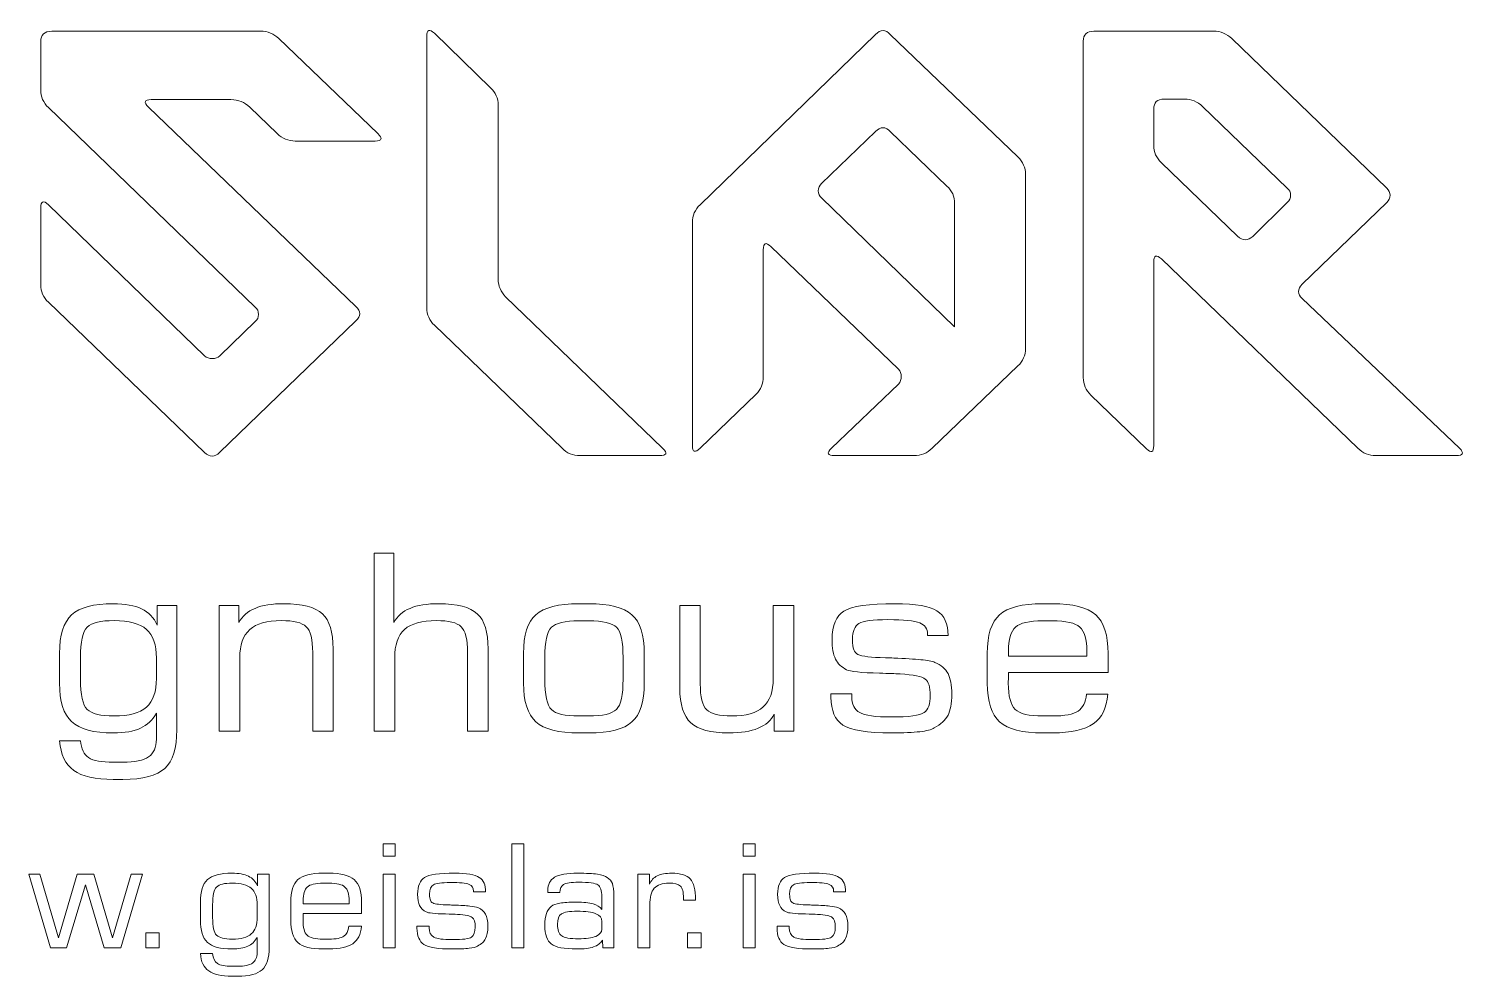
# Model space of a CAD drawing. Header units: inches. Extents: x -505 to 101, y 135 to 440.
# Drawn here: x -465.23 to -431.82, y 202.23 to 224.26 of the extents above; entities that cross this region are included whole.
import ezdxf

# ---------------------------------------------------------------- set-up
doc = ezdxf.new("R2010")
doc.units = ezdxf.units.IN
doc.header["$MEASUREMENT"] = 0
doc.layers.add('Capa 2', color=20, linetype='Continuous')

msp = doc.modelspace()

# ---------------------------------------------------------------- linework, layer by layer
at = {"layer": 'Capa 2', "lineweight": 0}
for points in [[(-456.98, 205.024), (-456.98, 205.311), (-456.701, 205.311), (-456.701, 205.024), (-456.98, 205.024)], [(-453.983, 202.885), (-453.983, 205.311), (-453.704, 205.311), (-453.704, 202.885), (-453.983, 202.885)], [(-448.602, 205.024), (-448.602, 205.311), (-448.323, 205.311), (-448.323, 205.024), (-448.602, 205.024)], [(-465.227, 204.6), (-464.967, 204.6), (-464.533, 203.125), (-464.1, 204.6), (-463.715, 204.6), (-463.278, 203.125), (-462.845, 204.6), (-462.577, 204.6), (-463.087, 202.885), (-463.472, 202.885), (-463.906, 204.357), (-464.346, 202.885), (-464.724, 202.885), (-465.227, 204.6)], [(-456.98, 202.885), (-456.98, 204.6), (-456.701, 204.6), (-456.701, 202.885), (-456.98, 202.885), (-456.98, 202.885)], [(-448.602, 202.885), (-448.602, 204.6), (-448.323, 204.6), (-448.323, 202.885), (-448.602, 202.885), (-448.602, 202.885)], [(-462.502, 202.885), (-462.502, 203.239), (-462.19, 203.239), (-462.19, 202.885), (-462.502, 202.885)], [(-449.893, 202.885), (-449.893, 203.239), (-449.581, 203.239), (-449.581, 202.885), (-449.893, 202.885)]]:
    msp.add_lwpolyline(points, dxfattribs=at)
for points, knots in [([(-461.134, 214.408), (-461.015, 214.293), (-460.899, 214.293), (-460.788, 214.408), (-460.788, 214.408), (-457.615, 217.47), (-457.615, 217.47), (-457.493, 217.577), (-457.493, 217.688), (-457.613, 217.803), (-457.613, 217.803), (-462.439, 222.44), (-462.439, 222.44), (-462.559, 222.555), (-462.537, 222.613), (-462.375, 222.613), (-462.375, 222.613), (-460.52, 222.613), (-460.52, 222.613), (-460.349, 222.613), (-460.204, 222.555), (-460.085, 222.44), (-460.085, 222.44), (-459.445, 221.823), (-459.445, 221.823), (-459.325, 221.708), (-459.185, 221.651), (-459.023, 221.651), (-459.023, 221.651), (-457.167, 221.651), (-457.167, 221.651), (-457.005, 221.651), (-456.983, 221.708), (-457.103, 221.823), (-457.103, 221.823), (-459.406, 224.032), (-459.406, 224.032), (-459.526, 224.147), (-459.667, 224.205), (-459.829, 224.205), (-459.829, 224.205), (-464.691, 224.205), (-464.691, 224.205), (-464.862, 224.205), (-464.947, 224.122), (-464.947, 223.958), (-464.947, 223.958), (-464.947, 222.835), (-464.947, 222.835), (-464.947, 222.679), (-464.888, 222.543), (-464.768, 222.428), (-464.768, 222.428), (-459.957, 217.788), (-459.957, 217.788), (-459.905, 217.748), (-459.88, 217.69), (-459.88, 217.616), (-459.88, 217.55), (-459.905, 217.497), (-459.957, 217.455), (-459.957, 217.455), (-460.776, 216.654), (-460.776, 216.654), (-460.827, 216.612), (-460.887, 216.592), (-460.955, 216.592), (-461.023, 216.592), (-461.083, 216.612), (-461.134, 216.654), (-461.134, 216.654), (-464.768, 220.17), (-464.768, 220.17), (-464.888, 220.277), (-464.947, 220.252), (-464.947, 220.096), (-464.947, 220.096), (-464.947, 218.307), (-464.947, 218.307), (-464.947, 218.151), (-464.888, 218.015), (-464.768, 217.9), (-464.768, 217.9), (-461.134, 214.408), (-461.134, 214.408)], [0, 0, 0, 0, 1, 1, 1, 2, 2, 2, 3, 3, 3, 4, 4, 4, 5, 5, 5, 6, 6, 6, 7, 7, 7, 8, 8, 8, 9, 9, 9, 10, 10, 10, 11, 11, 11, 12, 12, 12, 13, 13, 13, 14, 14, 14, 15, 15, 15, 16, 16, 16, 17, 17, 17, 18, 18, 18, 19, 19, 19, 20, 20, 20, 21, 21, 21, 22, 22, 22, 23, 23, 23, 24, 24, 24, 25, 25, 25, 26, 26, 26, 27, 27, 27, 28, 28, 28, 28]), ([(-455.964, 224.081), (-455.964, 224.238), (-455.904, 224.262), (-455.785, 224.155), (-455.785, 224.155), (-454.48, 222.886), (-454.48, 222.886), (-454.36, 222.78), (-454.301, 222.644), (-454.301, 222.479), (-454.301, 222.479), (-454.301, 218.436), (-454.301, 218.436), (-454.301, 218.28), (-454.243, 218.145), (-454.128, 218.029), (-454.128, 218.029), (-450.474, 214.507), (-450.474, 214.507), (-450.355, 214.392), (-450.38, 214.334), (-450.551, 214.334), (-450.551, 214.334), (-452.394, 214.334), (-452.394, 214.334), (-452.564, 214.334), (-452.705, 214.392), (-452.816, 214.507), (-452.816, 214.507), (-455.785, 217.369), (-455.785, 217.369), (-455.904, 217.476), (-455.964, 217.612), (-455.964, 217.777), (-455.964, 217.777), (-455.964, 224.081), (-455.964, 224.081)], [0, 0, 0, 0, 1, 1, 1, 2, 2, 2, 3, 3, 3, 4, 4, 4, 5, 5, 5, 6, 6, 6, 7, 7, 7, 8, 8, 8, 9, 9, 9, 10, 10, 10, 11, 11, 11, 12, 12, 12, 12]), ([(-445.176, 224.13), (-445.287, 224.246), (-445.403, 224.246), (-445.522, 224.13), (-445.522, 224.13), (-449.604, 220.17), (-449.604, 220.17), (-449.724, 220.055), (-449.783, 219.915), (-449.783, 219.751), (-449.783, 219.751), (-449.783, 214.569), (-449.783, 214.569), (-449.783, 214.412), (-449.724, 214.392), (-449.604, 214.507), (-449.604, 214.507), (-448.299, 215.765), (-448.299, 215.765), (-448.188, 215.872), (-448.133, 216.008), (-448.133, 216.172), (-448.133, 216.172), (-448.133, 219.121), (-448.133, 219.121), (-448.133, 219.286), (-448.073, 219.31), (-447.953, 219.195), (-447.953, 219.195), (-444.984, 216.345), (-444.984, 216.345), (-444.942, 216.296), (-444.92, 216.238), (-444.92, 216.172), (-444.92, 216.107), (-444.942, 216.049), (-444.984, 216), (-444.984, 216), (-446.546, 214.507), (-446.546, 214.507), (-446.665, 214.392), (-446.64, 214.334), (-446.469, 214.334), (-446.469, 214.334), (-444.626, 214.334), (-444.626, 214.334), (-444.456, 214.334), (-444.315, 214.392), (-444.204, 214.507), (-444.204, 214.507), (-442.208, 216.419), (-442.208, 216.419), (-442.088, 216.534), (-442.028, 216.67), (-442.028, 216.827), (-442.028, 216.827), (-442.028, 220.873), (-442.028, 220.873), (-442.028, 221.029), (-442.088, 221.165), (-442.208, 221.28), (-442.208, 221.28), (-445.176, 224.13), (-445.176, 224.13)], [0, 0, 0, 0, 1, 1, 1, 2, 2, 2, 3, 3, 3, 4, 4, 4, 5, 5, 5, 6, 6, 6, 7, 7, 7, 8, 8, 8, 9, 9, 9, 10, 10, 10, 11, 11, 11, 12, 12, 12, 13, 13, 13, 14, 14, 14, 15, 15, 15, 16, 16, 16, 17, 17, 17, 18, 18, 18, 19, 19, 19, 20, 20, 20, 21, 21, 21, 21]), ([(-432.006, 214.334), (-431.844, 214.334), (-431.819, 214.392), (-431.93, 214.509), (-431.93, 214.509), (-435.592, 217.986), (-435.592, 217.986), (-435.703, 218.093), (-435.703, 218.204), (-435.592, 218.319), (-435.592, 218.319), (-433.621, 220.219), (-433.621, 220.219), (-433.57, 220.269), (-433.544, 220.326), (-433.544, 220.392), (-433.544, 220.449), (-433.57, 220.503), (-433.621, 220.552), (-433.621, 220.552), (-437.23, 224.032), (-437.23, 224.032), (-437.349, 224.147), (-437.49, 224.205), (-437.652, 224.205), (-437.652, 224.205), (-440.442, 224.205), (-440.442, 224.205), (-440.604, 224.205), (-440.685, 224.127), (-440.685, 223.97), (-440.685, 223.97), (-440.685, 216.148), (-440.685, 216.148), (-440.685, 215.991), (-440.625, 215.856), (-440.506, 215.741), (-440.506, 215.741), (-439.213, 214.495), (-439.213, 214.495), (-439.103, 214.387), (-439.047, 214.412), (-439.047, 214.569), (-439.047, 214.569), (-439.047, 218.837), (-439.047, 218.837), (-439.047, 218.993), (-438.987, 219.018), (-438.868, 218.911), (-438.868, 218.911), (-434.299, 214.507), (-434.299, 214.507), (-434.18, 214.392), (-434.039, 214.334), (-433.877, 214.334), (-433.877, 214.334), (-432.006, 214.334), (-432.006, 214.334)], [0, 0, 0, 0, 1, 1, 1, 2, 2, 2, 3, 3, 3, 4, 4, 4, 5, 5, 5, 6, 6, 6, 7, 7, 7, 8, 8, 8, 9, 9, 9, 10, 10, 10, 11, 11, 11, 12, 12, 12, 13, 13, 13, 14, 14, 14, 15, 15, 15, 16, 16, 16, 17, 17, 17, 18, 18, 18, 19, 19, 19, 19]), ([(-435.937, 220.552), (-435.886, 220.511), (-435.861, 220.458), (-435.861, 220.392), (-435.861, 220.326), (-435.886, 220.269), (-435.937, 220.219), (-435.937, 220.219), (-436.739, 219.43), (-436.739, 219.43), (-436.859, 219.327), (-436.976, 219.329), (-437.095, 219.436), (-437.095, 219.436), (-438.868, 221.144), (-438.868, 221.144), (-438.987, 221.26), (-439.047, 221.396), (-439.047, 221.552), (-439.047, 221.552), (-439.047, 222.391), (-439.047, 222.391), (-439.047, 222.547), (-438.966, 222.625), (-438.804, 222.625), (-438.804, 222.625), (-438.33, 222.625), (-438.33, 222.625), (-438.168, 222.625), (-438.027, 222.568), (-437.908, 222.453), (-437.908, 222.453), (-435.937, 220.552), (-435.937, 220.552)], [0, 0, 0, 0, 1, 1, 1, 2, 2, 2, 3, 3, 3, 4, 4, 4, 5, 5, 5, 6, 6, 6, 7, 7, 7, 8, 8, 8, 9, 9, 9, 10, 10, 10, 11, 11, 11, 11]), ([(-443.684, 217.577), (-443.684, 217.495), (-443.684, 217.412), (-443.684, 217.328), (-443.684, 217.328), (-446.776, 220.33), (-446.776, 220.33), (-446.827, 220.372), (-446.853, 220.425), (-446.853, 220.491), (-446.853, 220.557), (-446.827, 220.614), (-446.776, 220.664), (-446.776, 220.664), (-445.522, 221.873), (-445.522, 221.873), (-445.403, 221.988), (-445.287, 221.988), (-445.176, 221.873), (-445.176, 221.873), (-443.859, 220.602), (-443.859, 220.602), (-443.739, 220.495), (-443.679, 220.359), (-443.679, 220.195), (-443.679, 220.195), (-443.684, 217.577), (-443.684, 217.577)], [0, 0, 0, 0, 1, 1, 1, 2, 2, 2, 3, 3, 3, 4, 4, 4, 5, 5, 5, 6, 6, 6, 7, 7, 7, 8, 8, 8, 9, 9, 9, 9]), ([(-457.186, 207.927), (-457.186, 207.927), (-457.186, 212.063), (-457.186, 212.063), (-457.186, 212.063), (-456.729, 212.063), (-456.729, 212.063), (-456.729, 212.063), (-456.729, 210.453), (-456.729, 210.453), (-456.654, 210.601), (-456.529, 210.715), (-456.353, 210.783), (-456.184, 210.857), (-455.959, 210.891), (-455.677, 210.891), (-455.258, 210.891), (-454.957, 210.812), (-454.788, 210.658), (-454.619, 210.504), (-454.538, 210.231), (-454.538, 209.844), (-454.538, 209.844), (-454.538, 207.927), (-454.538, 207.927), (-454.538, 207.927), (-455.014, 207.927), (-455.014, 207.927), (-455.014, 207.927), (-455.014, 209.753), (-455.014, 209.753), (-455.014, 210.061), (-455.064, 210.26), (-455.164, 210.356), (-455.264, 210.453), (-455.452, 210.499), (-455.74, 210.499), (-456.078, 210.499), (-456.322, 210.43), (-456.479, 210.294), (-456.635, 210.152), (-456.71, 209.93), (-456.71, 209.628), (-456.71, 209.628), (-456.71, 207.927), (-456.71, 207.927), (-456.71, 207.927), (-457.186, 207.927), (-457.186, 207.927)], [0, 0, 0, 0, 1, 1, 1, 2, 2, 2, 3, 3, 3, 4, 4, 4, 5, 5, 5, 6, 6, 6, 7, 7, 7, 8, 8, 8, 9, 9, 9, 10, 10, 10, 11, 11, 11, 12, 12, 12, 13, 13, 13, 14, 14, 14, 15, 15, 15, 16, 16, 16, 16]), ([(-461.78, 210.851), (-461.78, 210.851), (-461.78, 207.961), (-461.78, 207.961), (-461.78, 207.529), (-461.874, 207.233), (-462.062, 207.062), (-462.244, 206.891), (-462.569, 206.806), (-463.039, 206.806), (-463.039, 206.806), (-463.258, 206.806), (-463.258, 206.806), (-463.677, 206.806), (-463.984, 206.874), (-464.178, 207.016), (-464.372, 207.153), (-464.485, 207.386), (-464.51, 207.705), (-464.51, 207.705), (-464.022, 207.705), (-464.022, 207.705), (-464.003, 207.517), (-463.94, 207.386), (-463.834, 207.312), (-463.721, 207.238), (-463.533, 207.204), (-463.252, 207.204), (-463.252, 207.204), (-463.039, 207.204), (-463.039, 207.204), (-462.757, 207.204), (-462.557, 207.244), (-462.438, 207.329), (-462.319, 207.415), (-462.256, 207.551), (-462.256, 207.739), (-462.256, 207.739), (-462.256, 208.342), (-462.256, 208.342), (-462.344, 208.183), (-462.469, 208.069), (-462.626, 207.995), (-462.782, 207.921), (-462.989, 207.887), (-463.258, 207.887), (-463.715, 207.887), (-464.04, 207.972), (-464.228, 208.149), (-464.416, 208.32), (-464.51, 208.615), (-464.51, 209.042), (-464.51, 209.042), (-464.51, 209.736), (-464.51, 209.736), (-464.51, 210.163), (-464.416, 210.459), (-464.228, 210.635), (-464.04, 210.806), (-463.715, 210.891), (-463.258, 210.891), (-462.982, 210.891), (-462.763, 210.851), (-462.601, 210.772), (-462.438, 210.692), (-462.313, 210.567), (-462.238, 210.396), (-462.238, 210.396), (-462.238, 210.851), (-462.238, 210.851), (-462.238, 210.851), (-461.78, 210.851), (-461.78, 210.851), (-461.78, 210.851), (-461.78, 210.851), (-461.78, 210.851)], [0, 0, 0, 0, 1, 1, 1, 2, 2, 2, 3, 3, 3, 4, 4, 4, 5, 5, 5, 6, 6, 6, 7, 7, 7, 8, 8, 8, 9, 9, 9, 10, 10, 10, 11, 11, 11, 12, 12, 12, 13, 13, 13, 14, 14, 14, 15, 15, 15, 16, 16, 16, 17, 17, 17, 18, 18, 18, 19, 19, 19, 20, 20, 20, 21, 21, 21, 22, 22, 22, 23, 23, 23, 24, 24, 24, 25, 25, 25, 25]), ([(-460.792, 207.927), (-460.792, 207.927), (-460.792, 210.851), (-460.792, 210.851), (-460.792, 210.851), (-460.334, 210.851), (-460.334, 210.851), (-460.334, 210.851), (-460.334, 210.453), (-460.334, 210.453), (-460.259, 210.601), (-460.134, 210.715), (-459.959, 210.783), (-459.79, 210.857), (-459.564, 210.891), (-459.283, 210.891), (-458.863, 210.891), (-458.563, 210.812), (-458.394, 210.658), (-458.225, 210.504), (-458.143, 210.231), (-458.143, 209.844), (-458.143, 209.844), (-458.143, 207.927), (-458.143, 207.927), (-458.143, 207.927), (-458.619, 207.927), (-458.619, 207.927), (-458.619, 207.927), (-458.619, 209.753), (-458.619, 209.753), (-458.619, 210.061), (-458.669, 210.26), (-458.77, 210.356), (-458.87, 210.453), (-459.057, 210.499), (-459.345, 210.499), (-459.684, 210.499), (-459.928, 210.43), (-460.084, 210.288), (-460.241, 210.152), (-460.316, 209.93), (-460.316, 209.628), (-460.316, 209.628), (-460.316, 207.927), (-460.316, 207.927), (-460.316, 207.927), (-460.792, 207.927), (-460.792, 207.927)], [0, 0, 0, 0, 1, 1, 1, 2, 2, 2, 3, 3, 3, 4, 4, 4, 5, 5, 5, 6, 6, 6, 7, 7, 7, 8, 8, 8, 9, 9, 9, 10, 10, 10, 11, 11, 11, 12, 12, 12, 13, 13, 13, 14, 14, 14, 15, 15, 15, 16, 16, 16, 16]), ([(-452.416, 207.887), (-452.898, 207.887), (-453.23, 207.972), (-453.424, 208.143), (-453.612, 208.314), (-453.712, 208.615), (-453.712, 209.042), (-453.712, 209.042), (-453.712, 209.736), (-453.712, 209.736), (-453.712, 210.163), (-453.618, 210.464), (-453.424, 210.635), (-453.236, 210.806), (-452.898, 210.891), (-452.422, 210.891), (-452.422, 210.891), (-452.197, 210.891), (-452.197, 210.891), (-451.715, 210.891), (-451.383, 210.806), (-451.189, 210.635), (-450.995, 210.464), (-450.901, 210.163), (-450.901, 209.736), (-450.901, 209.736), (-450.901, 209.042), (-450.901, 209.042), (-450.901, 208.61), (-450.995, 208.314), (-451.189, 208.143), (-451.377, 207.972), (-451.715, 207.887), (-452.19, 207.887), (-452.19, 207.887), (-452.416, 207.887), (-452.416, 207.887), (-452.416, 207.887), (-452.416, 207.887), (-452.416, 207.887)], [0, 0, 0, 0, 1, 1, 1, 2, 2, 2, 3, 3, 3, 4, 4, 4, 5, 5, 5, 6, 6, 6, 7, 7, 7, 8, 8, 8, 9, 9, 9, 10, 10, 10, 11, 11, 11, 12, 12, 12, 13, 13, 13, 13]), ([(-447.42, 210.851), (-447.42, 210.851), (-447.42, 207.927), (-447.42, 207.927), (-447.42, 207.927), (-447.877, 207.927), (-447.877, 207.927), (-447.877, 207.927), (-447.877, 208.325), (-447.877, 208.325), (-447.952, 208.177), (-448.078, 208.069), (-448.253, 207.995), (-448.422, 207.921), (-448.654, 207.887), (-448.935, 207.887), (-449.355, 207.887), (-449.649, 207.967), (-449.818, 208.12), (-449.987, 208.274), (-450.075, 208.547), (-450.075, 208.934), (-450.075, 208.934), (-450.075, 210.851), (-450.075, 210.851), (-450.075, 210.851), (-449.599, 210.851), (-449.599, 210.851), (-449.599, 210.851), (-449.599, 209.025), (-449.599, 209.025), (-449.599, 208.723), (-449.549, 208.519), (-449.449, 208.422), (-449.349, 208.331), (-449.154, 208.28), (-448.866, 208.28), (-448.535, 208.28), (-448.291, 208.348), (-448.134, 208.49), (-447.978, 208.627), (-447.902, 208.849), (-447.902, 209.15), (-447.902, 209.15), (-447.902, 210.851), (-447.902, 210.851), (-447.902, 210.851), (-447.42, 210.851), (-447.42, 210.851)], [0, 0, 0, 0, 1, 1, 1, 2, 2, 2, 3, 3, 3, 4, 4, 4, 5, 5, 5, 6, 6, 6, 7, 7, 7, 8, 8, 8, 9, 9, 9, 10, 10, 10, 11, 11, 11, 12, 12, 12, 13, 13, 13, 14, 14, 14, 15, 15, 15, 16, 16, 16, 16]), ([(-446.557, 208.797), (-446.557, 208.797), (-446.075, 208.797), (-446.075, 208.797), (-446.075, 208.797), (-446.075, 208.729), (-446.075, 208.729), (-446.075, 208.553), (-446.012, 208.428), (-445.887, 208.359), (-445.768, 208.291), (-445.524, 208.257), (-445.155, 208.257), (-444.741, 208.257), (-444.485, 208.291), (-444.391, 208.359), (-444.29, 208.428), (-444.247, 208.564), (-444.247, 208.758), (-444.247, 208.951), (-444.284, 209.076), (-444.366, 209.139), (-444.441, 209.201), (-444.635, 209.241), (-444.948, 209.258), (-445.067, 209.264), (-445.223, 209.27), (-445.424, 209.275), (-445.856, 209.287), (-446.112, 209.315), (-446.194, 209.355), (-446.313, 209.418), (-446.4, 209.497), (-446.45, 209.605), (-446.507, 209.713), (-446.532, 209.861), (-446.532, 210.061), (-446.532, 210.385), (-446.438, 210.607), (-446.256, 210.72), (-446.075, 210.834), (-445.68, 210.891), (-445.061, 210.891), (-444.585, 210.891), (-444.259, 210.834), (-444.09, 210.726), (-443.915, 210.618), (-443.833, 210.425), (-443.833, 210.152), (-443.833, 210.152), (-444.309, 210.152), (-444.309, 210.152), (-444.309, 210.152), (-444.309, 210.18), (-444.309, 210.18), (-444.309, 210.311), (-444.372, 210.396), (-444.491, 210.447), (-444.616, 210.499), (-444.86, 210.521), (-445.23, 210.521), (-445.586, 210.521), (-445.812, 210.493), (-445.906, 210.43), (-446.006, 210.374), (-446.056, 210.248), (-446.056, 210.061), (-446.056, 209.947), (-446.044, 209.867), (-446.025, 209.822), (-446.006, 209.77), (-445.975, 209.736), (-445.931, 209.713), (-445.831, 209.668), (-445.624, 209.64), (-445.292, 209.634), (-445.211, 209.634), (-445.148, 209.628), (-445.098, 209.628), (-444.829, 209.617), (-444.622, 209.605), (-444.466, 209.588), (-444.315, 209.577), (-444.203, 209.554), (-444.14, 209.526), (-443.996, 209.463), (-443.896, 209.378), (-443.833, 209.27), (-443.777, 209.156), (-443.746, 208.997), (-443.746, 208.786), (-443.746, 208.57), (-443.777, 208.41), (-443.833, 208.297), (-443.896, 208.183), (-444.003, 208.086), (-444.153, 208.001), (-444.222, 207.961), (-444.334, 207.932), (-444.491, 207.915), (-444.647, 207.898), (-444.867, 207.887), (-445.148, 207.887), (-445.718, 207.887), (-446.093, 207.95), (-446.281, 208.069), (-446.463, 208.189), (-446.557, 208.405), (-446.557, 208.718), (-446.557, 208.718), (-446.557, 208.797), (-446.557, 208.797)], [0, 0, 0, 0, 1, 1, 1, 2, 2, 2, 3, 3, 3, 4, 4, 4, 5, 5, 5, 6, 6, 6, 7, 7, 7, 8, 8, 8, 9, 9, 9, 10, 10, 10, 11, 11, 11, 12, 12, 12, 13, 13, 13, 14, 14, 14, 15, 15, 15, 16, 16, 16, 17, 17, 17, 18, 18, 18, 19, 19, 19, 20, 20, 20, 21, 21, 21, 22, 22, 22, 23, 23, 23, 24, 24, 24, 25, 25, 25, 26, 26, 26, 27, 27, 27, 28, 28, 28, 29, 29, 29, 30, 30, 30, 31, 31, 31, 32, 32, 32, 33, 33, 33, 34, 34, 34, 35, 35, 35, 36, 36, 36, 37, 37, 37, 37]), ([(-441.624, 207.887), (-442.106, 207.887), (-442.438, 207.972), (-442.632, 208.143), (-442.82, 208.314), (-442.92, 208.615), (-442.92, 209.042), (-442.92, 209.042), (-442.92, 209.736), (-442.92, 209.736), (-442.92, 210.163), (-442.826, 210.464), (-442.632, 210.635), (-442.444, 210.806), (-442.106, 210.891), (-441.63, 210.891), (-441.63, 210.891), (-441.405, 210.891), (-441.405, 210.891), (-440.923, 210.891), (-440.591, 210.806), (-440.397, 210.635), (-440.203, 210.464), (-440.109, 210.163), (-440.109, 209.736), (-440.109, 209.736), (-440.109, 209.292), (-440.109, 209.292), (-440.109, 209.292), (-442.425, 209.292), (-442.425, 209.292), (-442.425, 209.264), (-442.425, 209.23), (-442.425, 209.19), (-442.425, 209.156), (-442.432, 209.105), (-442.432, 209.042), (-442.432, 208.741), (-442.375, 208.536), (-442.269, 208.433), (-442.162, 208.331), (-441.949, 208.28), (-441.63, 208.28), (-441.63, 208.28), (-441.405, 208.28), (-441.405, 208.28), (-441.117, 208.28), (-440.917, 208.32), (-440.804, 208.393), (-440.697, 208.467), (-440.629, 208.598), (-440.61, 208.786), (-440.61, 208.786), (-440.115, 208.786), (-440.115, 208.786), (-440.14, 208.467), (-440.253, 208.24), (-440.453, 208.098), (-440.653, 207.961), (-440.966, 207.887), (-441.398, 207.887), (-441.398, 207.887), (-441.624, 207.887), (-441.624, 207.887), (-441.624, 207.887), (-441.624, 207.887), (-441.624, 207.887)], [0, 0, 0, 0, 1, 1, 1, 2, 2, 2, 3, 3, 3, 4, 4, 4, 5, 5, 5, 6, 6, 6, 7, 7, 7, 8, 8, 8, 9, 9, 9, 10, 10, 10, 11, 11, 11, 12, 12, 12, 13, 13, 13, 14, 14, 14, 15, 15, 15, 16, 16, 16, 17, 17, 17, 18, 18, 18, 19, 19, 19, 20, 20, 20, 21, 21, 21, 22, 22, 22, 22]), ([(-462.256, 209.15), (-462.256, 209.15), (-462.256, 209.628), (-462.256, 209.628), (-462.256, 209.935), (-462.331, 210.157), (-462.488, 210.294), (-462.644, 210.43), (-462.895, 210.499), (-463.239, 210.499), (-463.552, 210.499), (-463.759, 210.447), (-463.865, 210.345), (-463.972, 210.243), (-464.022, 210.009), (-464.022, 209.64), (-464.022, 209.64), (-464.022, 209.139), (-464.022, 209.139), (-464.022, 208.775), (-463.972, 208.536), (-463.865, 208.433), (-463.759, 208.331), (-463.552, 208.28), (-463.239, 208.28), (-462.895, 208.28), (-462.644, 208.348), (-462.488, 208.484), (-462.331, 208.627), (-462.256, 208.849), (-462.256, 209.15), (-462.256, 209.15), (-462.256, 209.15), (-462.256, 209.15)], [0, 0, 0, 0, 1, 1, 1, 2, 2, 2, 3, 3, 3, 4, 4, 4, 5, 5, 5, 6, 6, 6, 7, 7, 7, 8, 8, 8, 9, 9, 9, 10, 10, 10, 11, 11, 11, 11]), ([(-451.395, 209.139), (-451.395, 209.139), (-451.395, 209.64), (-451.395, 209.64), (-451.395, 210.009), (-451.445, 210.243), (-451.546, 210.345), (-451.652, 210.442), (-451.865, 210.493), (-452.197, 210.493), (-452.197, 210.493), (-452.422, 210.493), (-452.422, 210.493), (-452.748, 210.493), (-452.961, 210.442), (-453.061, 210.345), (-453.167, 210.243), (-453.217, 210.009), (-453.217, 209.64), (-453.217, 209.64), (-453.217, 209.139), (-453.217, 209.139), (-453.217, 208.769), (-453.161, 208.53), (-453.061, 208.428), (-452.961, 208.331), (-452.748, 208.28), (-452.422, 208.28), (-452.422, 208.28), (-452.197, 208.28), (-452.197, 208.28), (-451.871, 208.28), (-451.652, 208.331), (-451.552, 208.433), (-451.445, 208.536), (-451.395, 208.769), (-451.395, 209.139), (-451.395, 209.139), (-451.395, 209.139), (-451.395, 209.139)], [0, 0, 0, 0, 1, 1, 1, 2, 2, 2, 3, 3, 3, 4, 4, 4, 5, 5, 5, 6, 6, 6, 7, 7, 7, 8, 8, 8, 9, 9, 9, 10, 10, 10, 11, 11, 11, 12, 12, 12, 13, 13, 13, 13]), ([(-442.425, 209.674), (-442.425, 209.674), (-440.603, 209.674), (-440.603, 209.674), (-440.603, 209.674), (-440.603, 209.788), (-440.603, 209.788), (-440.603, 210.061), (-440.653, 210.248), (-440.766, 210.345), (-440.873, 210.447), (-441.086, 210.493), (-441.405, 210.493), (-441.405, 210.493), (-441.63, 210.493), (-441.63, 210.493), (-441.943, 210.493), (-442.156, 210.447), (-442.263, 210.345), (-442.369, 210.248), (-442.425, 210.061), (-442.425, 209.788), (-442.425, 209.788), (-442.425, 209.674), (-442.425, 209.674)], [0, 0, 0, 0, 1, 1, 1, 2, 2, 2, 3, 3, 3, 4, 4, 4, 5, 5, 5, 6, 6, 6, 7, 7, 7, 8, 8, 8, 8]), ([(-459.632, 204.6), (-459.632, 204.6), (-459.632, 202.905), (-459.632, 202.905), (-459.632, 202.651), (-459.687, 202.478), (-459.797, 202.378), (-459.904, 202.278), (-460.095, 202.228), (-460.37, 202.228), (-460.37, 202.228), (-460.499, 202.228), (-460.499, 202.228), (-460.745, 202.228), (-460.925, 202.268), (-461.038, 202.351), (-461.152, 202.431), (-461.218, 202.568), (-461.233, 202.755), (-461.233, 202.755), (-460.947, 202.755), (-460.947, 202.755), (-460.935, 202.645), (-460.899, 202.568), (-460.836, 202.525), (-460.77, 202.481), (-460.66, 202.461), (-460.495, 202.461), (-460.495, 202.461), (-460.37, 202.461), (-460.37, 202.461), (-460.205, 202.461), (-460.087, 202.485), (-460.018, 202.535), (-459.948, 202.585), (-459.911, 202.665), (-459.911, 202.775), (-459.911, 202.775), (-459.911, 203.129), (-459.911, 203.129), (-459.963, 203.035), (-460.036, 202.968), (-460.128, 202.925), (-460.22, 202.882), (-460.341, 202.862), (-460.499, 202.862), (-460.767, 202.862), (-460.958, 202.912), (-461.068, 203.015), (-461.178, 203.115), (-461.233, 203.289), (-461.233, 203.539), (-461.233, 203.539), (-461.233, 203.946), (-461.233, 203.946), (-461.233, 204.197), (-461.178, 204.37), (-461.068, 204.474), (-460.958, 204.574), (-460.767, 204.624), (-460.499, 204.624), (-460.337, 204.624), (-460.209, 204.6), (-460.113, 204.554), (-460.018, 204.507), (-459.944, 204.433), (-459.9, 204.333), (-459.9, 204.333), (-459.9, 204.6), (-459.9, 204.6), (-459.9, 204.6), (-459.632, 204.6), (-459.632, 204.6), (-459.632, 204.6), (-459.632, 204.6), (-459.632, 204.6)], [0, 0, 0, 0, 1, 1, 1, 2, 2, 2, 3, 3, 3, 4, 4, 4, 5, 5, 5, 6, 6, 6, 7, 7, 7, 8, 8, 8, 9, 9, 9, 10, 10, 10, 11, 11, 11, 12, 12, 12, 13, 13, 13, 14, 14, 14, 15, 15, 15, 16, 16, 16, 17, 17, 17, 18, 18, 18, 19, 19, 19, 20, 20, 20, 21, 21, 21, 22, 22, 22, 23, 23, 23, 24, 24, 24, 25, 25, 25, 25]), ([(-458.371, 202.862), (-458.653, 202.862), (-458.848, 202.912), (-458.962, 203.012), (-459.072, 203.112), (-459.131, 203.289), (-459.131, 203.539), (-459.131, 203.539), (-459.131, 203.946), (-459.131, 203.946), (-459.131, 204.197), (-459.075, 204.374), (-458.962, 204.474), (-458.852, 204.574), (-458.653, 204.624), (-458.374, 204.624), (-458.374, 204.624), (-458.242, 204.624), (-458.242, 204.624), (-457.959, 204.624), (-457.765, 204.574), (-457.651, 204.474), (-457.537, 204.374), (-457.482, 204.197), (-457.482, 203.946), (-457.482, 203.946), (-457.482, 203.686), (-457.482, 203.686), (-457.482, 203.686), (-458.841, 203.686), (-458.841, 203.686), (-458.841, 203.669), (-458.841, 203.649), (-458.841, 203.626), (-458.841, 203.606), (-458.844, 203.576), (-458.844, 203.539), (-458.844, 203.362), (-458.811, 203.242), (-458.749, 203.182), (-458.686, 203.122), (-458.561, 203.092), (-458.374, 203.092), (-458.374, 203.092), (-458.242, 203.092), (-458.242, 203.092), (-458.073, 203.092), (-457.956, 203.115), (-457.89, 203.159), (-457.827, 203.202), (-457.787, 203.279), (-457.776, 203.389), (-457.776, 203.389), (-457.486, 203.389), (-457.486, 203.389), (-457.501, 203.202), (-457.567, 203.069), (-457.684, 202.985), (-457.802, 202.905), (-457.985, 202.862), (-458.238, 202.862), (-458.238, 202.862), (-458.371, 202.862), (-458.371, 202.862), (-458.371, 202.862), (-458.371, 202.862), (-458.371, 202.862)], [0, 0, 0, 0, 1, 1, 1, 2, 2, 2, 3, 3, 3, 4, 4, 4, 5, 5, 5, 6, 6, 6, 7, 7, 7, 8, 8, 8, 9, 9, 9, 10, 10, 10, 11, 11, 11, 12, 12, 12, 13, 13, 13, 14, 14, 14, 15, 15, 15, 16, 16, 16, 17, 17, 17, 18, 18, 18, 19, 19, 19, 20, 20, 20, 21, 21, 21, 22, 22, 22, 22]), ([(-456.192, 203.396), (-456.192, 203.396), (-455.909, 203.396), (-455.909, 203.396), (-455.909, 203.396), (-455.909, 203.356), (-455.909, 203.356), (-455.909, 203.252), (-455.872, 203.179), (-455.799, 203.139), (-455.729, 203.099), (-455.586, 203.079), (-455.369, 203.079), (-455.127, 203.079), (-454.976, 203.099), (-454.921, 203.139), (-454.863, 203.179), (-454.837, 203.259), (-454.837, 203.372), (-454.837, 203.486), (-454.859, 203.559), (-454.907, 203.596), (-454.951, 203.632), (-455.065, 203.656), (-455.248, 203.666), (-455.318, 203.669), (-455.41, 203.673), (-455.527, 203.676), (-455.78, 203.683), (-455.931, 203.699), (-455.979, 203.723), (-456.048, 203.759), (-456.1, 203.806), (-456.129, 203.87), (-456.162, 203.933), (-456.177, 204.02), (-456.177, 204.137), (-456.177, 204.327), (-456.122, 204.457), (-456.015, 204.524), (-455.909, 204.59), (-455.678, 204.624), (-455.314, 204.624), (-455.035, 204.624), (-454.844, 204.59), (-454.745, 204.527), (-454.642, 204.464), (-454.595, 204.35), (-454.595, 204.19), (-454.595, 204.19), (-454.874, 204.19), (-454.874, 204.19), (-454.874, 204.19), (-454.874, 204.207), (-454.874, 204.207), (-454.874, 204.283), (-454.91, 204.333), (-454.98, 204.364), (-455.053, 204.394), (-455.197, 204.407), (-455.413, 204.407), (-455.623, 204.407), (-455.755, 204.39), (-455.81, 204.354), (-455.869, 204.32), (-455.898, 204.247), (-455.898, 204.137), (-455.898, 204.07), (-455.891, 204.023), (-455.88, 203.996), (-455.869, 203.966), (-455.85, 203.946), (-455.825, 203.933), (-455.766, 203.906), (-455.645, 203.889), (-455.45, 203.886), (-455.402, 203.886), (-455.366, 203.883), (-455.336, 203.883), (-455.178, 203.876), (-455.057, 203.87), (-454.965, 203.86), (-454.877, 203.853), (-454.811, 203.84), (-454.775, 203.823), (-454.69, 203.786), (-454.631, 203.736), (-454.595, 203.673), (-454.562, 203.606), (-454.543, 203.512), (-454.543, 203.389), (-454.543, 203.262), (-454.562, 203.169), (-454.595, 203.102), (-454.631, 203.035), (-454.694, 202.978), (-454.782, 202.928), (-454.822, 202.905), (-454.888, 202.888), (-454.98, 202.878), (-455.072, 202.868), (-455.2, 202.862), (-455.366, 202.862), (-455.7, 202.862), (-455.92, 202.898), (-456.03, 202.968), (-456.137, 203.039), (-456.192, 203.165), (-456.192, 203.349), (-456.192, 203.349), (-456.192, 203.396), (-456.192, 203.396)], [0, 0, 0, 0, 1, 1, 1, 2, 2, 2, 3, 3, 3, 4, 4, 4, 5, 5, 5, 6, 6, 6, 7, 7, 7, 8, 8, 8, 9, 9, 9, 10, 10, 10, 11, 11, 11, 12, 12, 12, 13, 13, 13, 14, 14, 14, 15, 15, 15, 16, 16, 16, 17, 17, 17, 18, 18, 18, 19, 19, 19, 20, 20, 20, 21, 21, 21, 22, 22, 22, 23, 23, 23, 24, 24, 24, 25, 25, 25, 26, 26, 26, 27, 27, 27, 28, 28, 28, 29, 29, 29, 30, 30, 30, 31, 31, 31, 32, 32, 32, 33, 33, 33, 34, 34, 34, 35, 35, 35, 36, 36, 36, 37, 37, 37, 37]), ([(-451.876, 203.065), (-451.92, 202.995), (-451.986, 202.942), (-452.082, 202.912), (-452.173, 202.878), (-452.306, 202.862), (-452.471, 202.862), (-452.768, 202.862), (-452.963, 202.902), (-453.065, 202.978), (-453.165, 203.055), (-453.216, 203.195), (-453.216, 203.406), (-453.216, 203.526), (-453.205, 203.619), (-453.179, 203.689), (-453.157, 203.756), (-453.117, 203.813), (-453.065, 203.853), (-453.018, 203.889), (-452.952, 203.913), (-452.864, 203.926), (-452.776, 203.943), (-452.651, 203.95), (-452.486, 203.95), (-452.313, 203.95), (-452.184, 203.936), (-452.093, 203.909), (-452.005, 203.886), (-451.935, 203.843), (-451.891, 203.783), (-451.891, 203.783), (-451.891, 204.08), (-451.891, 204.08), (-451.891, 204.22), (-451.92, 204.31), (-451.979, 204.354), (-452.041, 204.394), (-452.188, 204.413), (-452.43, 204.413), (-452.603, 204.413), (-452.72, 204.397), (-452.779, 204.364), (-452.834, 204.33), (-452.864, 204.27), (-452.867, 204.176), (-452.867, 204.176), (-453.146, 204.176), (-453.146, 204.176), (-453.146, 204.176), (-453.146, 204.217), (-453.146, 204.217), (-453.146, 204.364), (-453.095, 204.467), (-452.988, 204.53), (-452.886, 204.594), (-452.702, 204.624), (-452.449, 204.624), (-452.247, 204.624), (-452.096, 204.617), (-451.994, 204.6), (-451.887, 204.587), (-451.81, 204.56), (-451.762, 204.527), (-451.707, 204.49), (-451.667, 204.44), (-451.645, 204.384), (-451.623, 204.327), (-451.612, 204.227), (-451.612, 204.087), (-451.612, 204.087), (-451.612, 202.885), (-451.612, 202.885), (-451.612, 202.885), (-451.865, 202.885), (-451.865, 202.885), (-451.865, 202.885), (-451.876, 203.065), (-451.876, 203.065), (-451.876, 203.065), (-451.876, 203.065), (-451.876, 203.065)], [0, 0, 0, 0, 1, 1, 1, 2, 2, 2, 3, 3, 3, 4, 4, 4, 5, 5, 5, 6, 6, 6, 7, 7, 7, 8, 8, 8, 9, 9, 9, 10, 10, 10, 11, 11, 11, 12, 12, 12, 13, 13, 13, 14, 14, 14, 15, 15, 15, 16, 16, 16, 17, 17, 17, 18, 18, 18, 19, 19, 19, 20, 20, 20, 21, 21, 21, 22, 22, 22, 23, 23, 23, 24, 24, 24, 25, 25, 25, 26, 26, 26, 27, 27, 27, 27]), ([(-451.055, 202.885), (-451.055, 202.885), (-451.055, 204.6), (-451.055, 204.6), (-451.055, 204.6), (-450.783, 204.6), (-450.783, 204.6), (-450.783, 204.6), (-450.783, 204.367), (-450.783, 204.367), (-450.743, 204.457), (-450.684, 204.52), (-450.6, 204.564), (-450.515, 204.604), (-450.405, 204.624), (-450.265, 204.624), (-450.06, 204.624), (-449.917, 204.58), (-449.832, 204.49), (-449.748, 204.4), (-449.708, 204.24), (-449.708, 204.01), (-449.708, 204.01), (-449.708, 203.996), (-449.708, 203.996), (-449.708, 203.996), (-449.99, 203.996), (-449.99, 203.996), (-449.99, 203.996), (-449.99, 204.046), (-449.99, 204.046), (-449.99, 204.183), (-450.012, 204.277), (-450.06, 204.323), (-450.108, 204.37), (-450.2, 204.394), (-450.332, 204.394), (-450.486, 204.394), (-450.6, 204.354), (-450.669, 204.273), (-450.739, 204.193), (-450.772, 204.063), (-450.772, 203.883), (-450.772, 203.883), (-450.772, 202.885), (-450.772, 202.885), (-450.772, 202.885), (-451.055, 202.885), (-451.055, 202.885)], [0, 0, 0, 0, 1, 1, 1, 2, 2, 2, 3, 3, 3, 4, 4, 4, 5, 5, 5, 6, 6, 6, 7, 7, 7, 8, 8, 8, 9, 9, 9, 10, 10, 10, 11, 11, 11, 12, 12, 12, 13, 13, 13, 14, 14, 14, 15, 15, 15, 16, 16, 16, 16]), ([(-447.813, 203.396), (-447.813, 203.396), (-447.53, 203.396), (-447.53, 203.396), (-447.53, 203.396), (-447.53, 203.356), (-447.53, 203.356), (-447.53, 203.252), (-447.494, 203.179), (-447.42, 203.139), (-447.351, 203.099), (-447.207, 203.079), (-446.991, 203.079), (-446.748, 203.079), (-446.598, 203.099), (-446.543, 203.139), (-446.484, 203.179), (-446.458, 203.259), (-446.458, 203.372), (-446.458, 203.486), (-446.48, 203.559), (-446.528, 203.596), (-446.572, 203.632), (-446.686, 203.656), (-446.87, 203.666), (-446.939, 203.669), (-447.031, 203.673), (-447.149, 203.676), (-447.402, 203.683), (-447.552, 203.699), (-447.6, 203.723), (-447.67, 203.759), (-447.721, 203.806), (-447.751, 203.87), (-447.784, 203.933), (-447.798, 204.02), (-447.798, 204.137), (-447.798, 204.327), (-447.743, 204.457), (-447.637, 204.524), (-447.53, 204.59), (-447.299, 204.624), (-446.936, 204.624), (-446.657, 204.624), (-446.466, 204.59), (-446.367, 204.527), (-446.264, 204.464), (-446.216, 204.35), (-446.216, 204.19), (-446.216, 204.19), (-446.495, 204.19), (-446.495, 204.19), (-446.495, 204.19), (-446.495, 204.207), (-446.495, 204.207), (-446.495, 204.283), (-446.532, 204.333), (-446.602, 204.364), (-446.675, 204.394), (-446.818, 204.407), (-447.035, 204.407), (-447.244, 204.407), (-447.376, 204.39), (-447.431, 204.354), (-447.49, 204.32), (-447.519, 204.247), (-447.519, 204.137), (-447.519, 204.07), (-447.512, 204.023), (-447.501, 203.996), (-447.49, 203.966), (-447.472, 203.946), (-447.446, 203.933), (-447.387, 203.906), (-447.266, 203.889), (-447.072, 203.886), (-447.024, 203.886), (-446.987, 203.883), (-446.958, 203.883), (-446.8, 203.876), (-446.679, 203.87), (-446.587, 203.86), (-446.499, 203.853), (-446.433, 203.84), (-446.396, 203.823), (-446.312, 203.786), (-446.253, 203.736), (-446.216, 203.673), (-446.183, 203.606), (-446.165, 203.512), (-446.165, 203.389), (-446.165, 203.262), (-446.183, 203.169), (-446.216, 203.102), (-446.253, 203.035), (-446.315, 202.978), (-446.403, 202.928), (-446.444, 202.905), (-446.51, 202.888), (-446.602, 202.878), (-446.693, 202.868), (-446.822, 202.862), (-446.987, 202.862), (-447.321, 202.862), (-447.541, 202.898), (-447.652, 202.968), (-447.758, 203.039), (-447.813, 203.165), (-447.813, 203.349), (-447.813, 203.349), (-447.813, 203.396), (-447.813, 203.396)], [0, 0, 0, 0, 1, 1, 1, 2, 2, 2, 3, 3, 3, 4, 4, 4, 5, 5, 5, 6, 6, 6, 7, 7, 7, 8, 8, 8, 9, 9, 9, 10, 10, 10, 11, 11, 11, 12, 12, 12, 13, 13, 13, 14, 14, 14, 15, 15, 15, 16, 16, 16, 17, 17, 17, 18, 18, 18, 19, 19, 19, 20, 20, 20, 21, 21, 21, 22, 22, 22, 23, 23, 23, 24, 24, 24, 25, 25, 25, 26, 26, 26, 27, 27, 27, 28, 28, 28, 29, 29, 29, 30, 30, 30, 31, 31, 31, 32, 32, 32, 33, 33, 33, 34, 34, 34, 35, 35, 35, 36, 36, 36, 37, 37, 37, 37]), ([(-459.911, 203.603), (-459.911, 203.603), (-459.911, 203.883), (-459.911, 203.883), (-459.911, 204.063), (-459.955, 204.193), (-460.047, 204.273), (-460.139, 204.354), (-460.286, 204.394), (-460.488, 204.394), (-460.671, 204.394), (-460.792, 204.364), (-460.855, 204.303), (-460.917, 204.243), (-460.947, 204.107), (-460.947, 203.889), (-460.947, 203.889), (-460.947, 203.596), (-460.947, 203.596), (-460.947, 203.382), (-460.917, 203.242), (-460.855, 203.182), (-460.792, 203.122), (-460.671, 203.092), (-460.488, 203.092), (-460.286, 203.092), (-460.139, 203.132), (-460.047, 203.212), (-459.955, 203.296), (-459.911, 203.426), (-459.911, 203.603), (-459.911, 203.603), (-459.911, 203.603), (-459.911, 203.603)], [0, 0, 0, 0, 1, 1, 1, 2, 2, 2, 3, 3, 3, 4, 4, 4, 5, 5, 5, 6, 6, 6, 7, 7, 7, 8, 8, 8, 9, 9, 9, 10, 10, 10, 11, 11, 11, 11]), ([(-458.841, 203.909), (-458.841, 203.909), (-457.772, 203.909), (-457.772, 203.909), (-457.772, 203.909), (-457.772, 203.976), (-457.772, 203.976), (-457.772, 204.137), (-457.802, 204.247), (-457.868, 204.303), (-457.93, 204.364), (-458.055, 204.39), (-458.242, 204.39), (-458.242, 204.39), (-458.374, 204.39), (-458.374, 204.39), (-458.558, 204.39), (-458.683, 204.364), (-458.745, 204.303), (-458.807, 204.247), (-458.841, 204.137), (-458.841, 203.976), (-458.841, 203.976), (-458.841, 203.909), (-458.841, 203.909)], [0, 0, 0, 0, 1, 1, 1, 2, 2, 2, 3, 3, 3, 4, 4, 4, 5, 5, 5, 6, 6, 6, 7, 7, 7, 8, 8, 8, 8]), ([(-451.891, 203.322), (-451.891, 203.322), (-451.891, 203.502), (-451.891, 203.502), (-451.891, 203.586), (-451.935, 203.642), (-452.027, 203.683), (-452.118, 203.719), (-452.265, 203.739), (-452.463, 203.739), (-452.647, 203.739), (-452.768, 203.719), (-452.831, 203.676), (-452.893, 203.636), (-452.922, 203.556), (-452.922, 203.436), (-452.922, 203.302), (-452.889, 203.212), (-452.823, 203.165), (-452.761, 203.122), (-452.629, 203.099), (-452.434, 203.099), (-452.258, 203.099), (-452.122, 203.119), (-452.03, 203.155), (-451.938, 203.195), (-451.891, 203.249), (-451.891, 203.322), (-451.891, 203.322), (-451.891, 203.322), (-451.891, 203.322)], [0, 0, 0, 0, 1, 1, 1, 2, 2, 2, 3, 3, 3, 4, 4, 4, 5, 5, 5, 6, 6, 6, 7, 7, 7, 8, 8, 8, 9, 9, 9, 10, 10, 10, 10])]:
    msp.add_open_spline(points, degree=3, knots=knots, dxfattribs=at)

doc.saveas('drawing.dxf')
